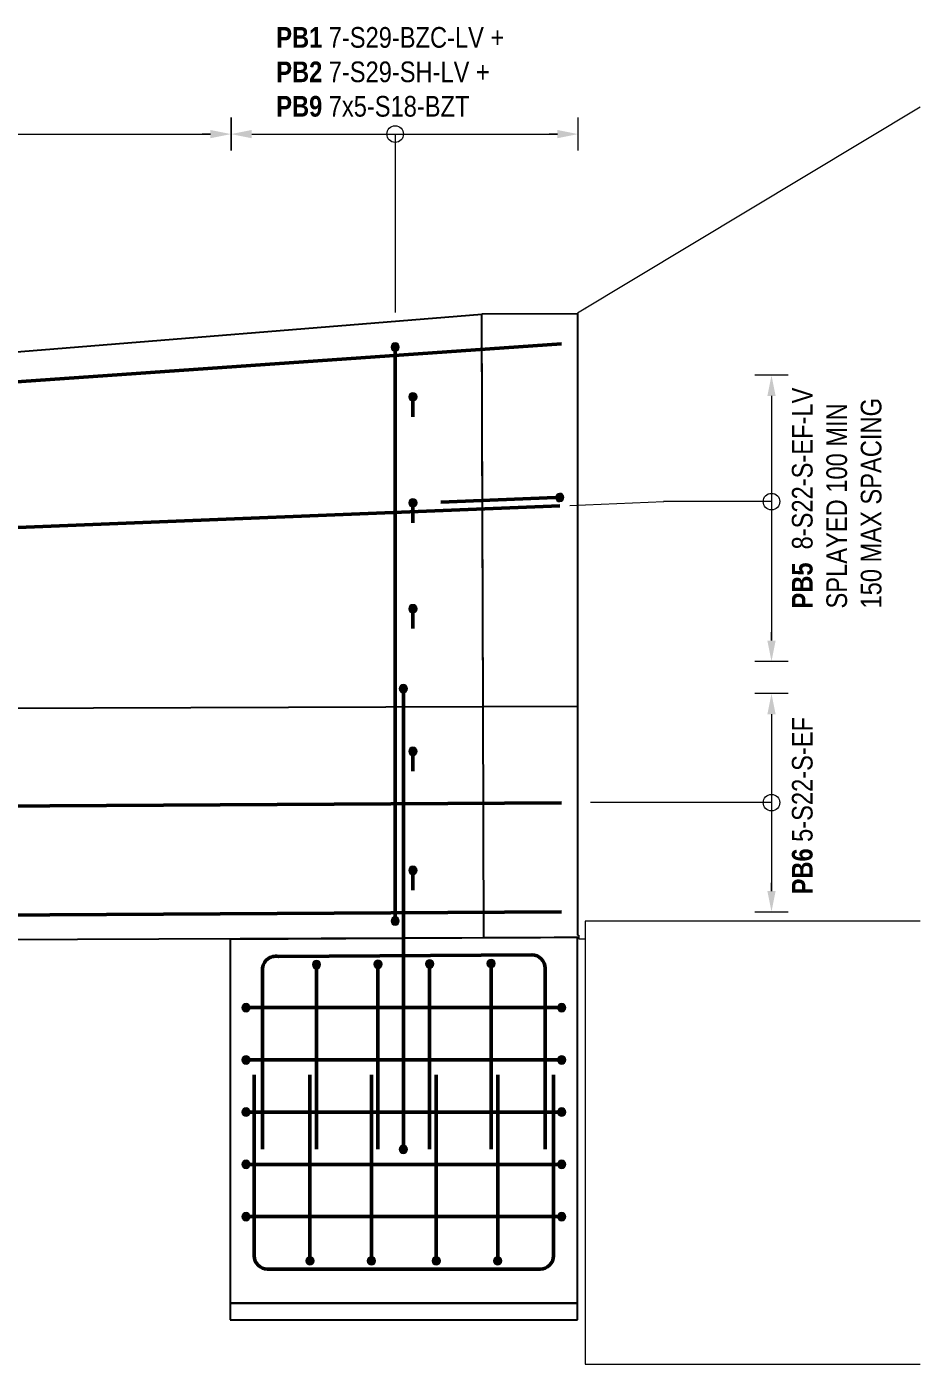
# Model space of a CAD drawing. Header units: metres. Extents: x 0.2 to 13.9, y 2.7 to 21.6.
# Drawn here: x 5.492 to 8.196, y 17.542 to 21.587 of the extents above; entities that cross this region are included whole.
import ezdxf

# ---------------------------------------------------------------- set-up
doc = ezdxf.new("R2010")
doc.units = ezdxf.units.M
for name, color, linetype, lineweight in [('D-BDGE', 7, 'Continuous', 13), ('D-BDGE-FNDN-PILE-CAP', 7, 'Continuous', 50), ('D-BDGE-GEN-MOD', 7, 'Continuous', 35), ('D-BDGE-LINE', 7, 'Continuous', 9), ('D-ENHA-GEN-LINE', 7, 'Continuous', 9), ('D-ENHA-TEXT', 7, 'Continuous', 9)]:
    doc.layers.add(name, color=color, linetype=linetype, lineweight=lineweight)
doc.styles.add('Arial Narrow_2', font='ARIALN.TTF', dxfattribs={"height": 0.0625})
doc.styles.add('Arial Narrow_B', font='ARIALNB.TTF', dxfattribs={"height": 0.0625})

# ---------------------------------------------------------------- blocks, each defined once
blk = doc.blocks.new('CS_DET_Rebar Combined - Multiple Bar-6287424-DRG-2871123 - ELEVATION - TYPICAL OFF-STRUCTURE BARRIER REINFORCEMENT DETAILS')
at = {"layer": 'D-BDGE-LINE', "true_color": 0xc7c7c7}
blk.add_hatch(color=9, dxfattribs=at).paths.add_polyline_path([(413.2784, 17.8165), (413.2816, 17.8169), (413.2846, 17.8182), (413.2872, 17.8202), (413.2892, 17.8228), (413.2905, 17.8258), (413.2909, 17.829), (413.2905, 17.8322), (413.2892, 17.8353), (413.2872, 17.8378), (413.2846, 17.8398), (413.2816, 17.8411), (413.2784, 17.8415), (413.2751, 17.8411), (413.2721, 17.8398), (413.2695, 17.8378), (413.2676, 17.8353), (413.2663, 17.8322), (413.2659, 17.829), (413.2663, 17.8258), (413.2676, 17.8228), (413.2695, 17.8202), (413.2721, 17.8182), (413.2751, 17.8169)])
at = {"layer": 'D-BDGE-LINE', "color": 252, "lineweight": 50, "true_color": 0x888888}
blk.add_line((413.2784, 17.8415), (413.2784, 18.3913), dxfattribs=at)
at = {"layer": 'D-BDGE-LINE', "color": 252, "true_color": 0x888888}
for start, end in [(90, 270), (270, 90)]:
    blk.add_arc((413.2784, 17.829), 0.0125, start, end, dxfattribs=at)
blk = doc.blocks.new('CS_DET_Rebar Combined - Multiple Bar-6287682-DRG-2871123 - ELEVATION - TYPICAL OFF-STRUCTURE BARRIER REINFORCEMENT DETAILS')
at = {"layer": 'D-BDGE-LINE', "true_color": 0xc7c7c7}
blk.add_hatch(color=9, dxfattribs=at).paths.add_polyline_path([(413.8464, 17.8165), (413.8496, 17.8169), (413.8526, 17.8182), (413.8552, 17.8202), (413.8572, 17.8228), (413.8584, 17.8258), (413.8589, 17.829), (413.8584, 17.8322), (413.8572, 17.8353), (413.8552, 17.8378), (413.8526, 17.8398), (413.8496, 17.8411), (413.8464, 17.8415), (413.8431, 17.8411), (413.8401, 17.8398), (413.8375, 17.8378), (413.8355, 17.8353), (413.8343, 17.8322), (413.8339, 17.829), (413.8343, 17.8258), (413.8355, 17.8228), (413.8375, 17.8202), (413.8401, 17.8182), (413.8431, 17.8169)])
at = {"layer": 'D-BDGE-LINE', "color": 252, "lineweight": 50, "true_color": 0x888888}
blk.add_line((413.8464, 17.8415), (413.8464, 18.3913), dxfattribs=at)
at = {"layer": 'D-BDGE-LINE', "color": 252, "true_color": 0x888888}
for start, end in [(90, 270), (270, 90)]:
    blk.add_arc((413.8464, 17.829), 0.0125, start, end, dxfattribs=at)
blk = doc.blocks.new('CS_DET_Rebar Combined - Multiple Bar-6289675-DRG-2871123 - ELEVATION - TYPICAL OFF-STRUCTURE BARRIER REINFORCEMENT DETAILS')
at = {"layer": 'D-BDGE-LINE', "true_color": 0xc7c7c7}
for points in [[(413.0849, 18.2663), (413.0881, 18.2667), (413.0911, 18.268), (413.0937, 18.27), (413.0957, 18.2726), (413.097, 18.2756), (413.0974, 18.2788), (413.097, 18.282), (413.0957, 18.2851), (413.0937, 18.2876), (413.0911, 18.2896), (413.0881, 18.2909), (413.0849, 18.2913), (413.0816, 18.2909), (413.0786, 18.2896), (413.076, 18.2876), (413.0741, 18.2851), (413.0728, 18.282), (413.0724, 18.2788), (413.0728, 18.2756), (413.0741, 18.2726), (413.076, 18.27), (413.0786, 18.268), (413.0816, 18.2667)], [(414.0399, 18.2663), (414.0431, 18.2667), (414.0461, 18.268), (414.0487, 18.27), (414.0507, 18.2726), (414.0519, 18.2756), (414.0524, 18.2788), (414.0519, 18.282), (414.0507, 18.2851), (414.0487, 18.2876), (414.0461, 18.2896), (414.0431, 18.2909), (414.0399, 18.2913), (414.0366, 18.2909), (414.0336, 18.2896), (414.031, 18.2876), (414.029, 18.2851), (414.0278, 18.282), (414.0274, 18.2788), (414.0278, 18.2756), (414.029, 18.2726), (414.031, 18.27), (414.0336, 18.268), (414.0366, 18.2667)]]:
    blk.add_hatch(color=9, dxfattribs=at).paths.add_polyline_path(points)
at = {"layer": 'D-BDGE-LINE', "color": 252, "lineweight": 50, "true_color": 0x888888}
blk.add_line((413.0974, 18.2788), (414.0274, 18.2788), dxfattribs=at)
at = {"layer": 'D-BDGE-LINE', "color": 252, "true_color": 0x888888}
for centre, start, end in [((413.0849, 18.2788), 360, 180), ((414.0399, 18.2788), 360, 180), ((413.0849, 18.2788), 180, 360), ((414.0399, 18.2788), 180, 360)]:
    blk.add_arc(centre, 0.0125, start, end, dxfattribs=at)
blk = doc.blocks.new('CS_DET_Rebar Combined - Multiple Bar-6289624-DRG-2871123 - ELEVATION - TYPICAL OFF-STRUCTURE BARRIER REINFORCEMENT DETAILS')
at = {"layer": 'D-BDGE-LINE', "true_color": 0xc7c7c7}
for points in [[(413.0849, 18.1083), (413.0881, 18.1087), (413.0911, 18.11), (413.0937, 18.112), (413.0957, 18.1146), (413.097, 18.1176), (413.0974, 18.1208), (413.097, 18.124), (413.0957, 18.1271), (413.0937, 18.1296), (413.0911, 18.1316), (413.0881, 18.1329), (413.0849, 18.1333), (413.0816, 18.1329), (413.0786, 18.1316), (413.076, 18.1296), (413.0741, 18.1271), (413.0728, 18.124), (413.0724, 18.1208), (413.0728, 18.1176), (413.0741, 18.1146), (413.076, 18.112), (413.0786, 18.11), (413.0816, 18.1087)], [(414.0399, 18.1083), (414.0431, 18.1087), (414.0461, 18.11), (414.0487, 18.112), (414.0507, 18.1146), (414.0519, 18.1176), (414.0524, 18.1208), (414.0519, 18.124), (414.0507, 18.1271), (414.0487, 18.1296), (414.0461, 18.1316), (414.0431, 18.1329), (414.0399, 18.1333), (414.0366, 18.1329), (414.0336, 18.1316), (414.031, 18.1296), (414.029, 18.1271), (414.0278, 18.124), (414.0274, 18.1208), (414.0278, 18.1176), (414.029, 18.1146), (414.031, 18.112), (414.0336, 18.11), (414.0366, 18.1087)]]:
    blk.add_hatch(color=9, dxfattribs=at).paths.add_polyline_path(points)
at = {"layer": 'D-BDGE-LINE', "color": 252, "lineweight": 50, "true_color": 0x888888}
blk.add_line((413.0974, 18.1208), (414.0274, 18.1208), dxfattribs=at)
at = {"layer": 'D-BDGE-LINE', "color": 252, "true_color": 0x888888}
for centre, start, end in [((413.0849, 18.1208), 360, 180), ((414.0399, 18.1208), 360, 180), ((413.0849, 18.1208), 180, 360), ((414.0399, 18.1208), 180, 360)]:
    blk.add_arc(centre, 0.0125, start, end, dxfattribs=at)
blk = doc.blocks.new('CS_DET_Rebar Combined - Multiple Bar-6288037-DRG-2871123 - ELEVATION - TYPICAL OFF-STRUCTURE BARRIER REINFORCEMENT DETAILS')
at = {"layer": 'D-BDGE-LINE', "true_color": 0xc7c7c7}
blk.add_hatch(color=9, dxfattribs=at).paths.add_polyline_path([(413.2982, 18.7126), (413.3014, 18.713), (413.3045, 18.7143), (413.3071, 18.7162), (413.309, 18.7188), (413.3103, 18.7218), (413.3107, 18.7251), (413.3103, 18.7283), (413.309, 18.7313), (413.3071, 18.7339), (413.3045, 18.7359), (413.3014, 18.7372), (413.2982, 18.7376), (413.295, 18.7372), (413.292, 18.7359), (413.2894, 18.7339), (413.2874, 18.7313), (413.2861, 18.7283), (413.2857, 18.7251), (413.2861, 18.7218), (413.2874, 18.7188), (413.2894, 18.7162), (413.292, 18.7143), (413.295, 18.713)])
at = {"layer": 'D-BDGE-LINE', "color": 252, "lineweight": 50, "true_color": 0x888888}
blk.add_line((413.2982, 18.7126), (413.2982, 18.1663), dxfattribs=at)
at = {"layer": 'D-BDGE-LINE', "color": 252, "true_color": 0x888888}
for start, end in [(90, 270), (270, 90)]:
    blk.add_arc((413.2982, 18.7251), 0.0125, start, end, dxfattribs=at)
blk = doc.blocks.new('CS_DET_Rebar Combined - Multiple Bar-6288070-DRG-2871123 - ELEVATION - TYPICAL OFF-STRUCTURE BARRIER REINFORCEMENT DETAILS')
at = {"layer": 'D-BDGE-LINE', "true_color": 0xc7c7c7}
blk.add_hatch(color=9, dxfattribs=at).paths.add_polyline_path([(413.4842, 18.7137), (413.4874, 18.7141), (413.4905, 18.7154), (413.4931, 18.7174), (413.495, 18.72), (413.4963, 18.723), (413.4967, 18.7262), (413.4963, 18.7294), (413.495, 18.7325), (413.4931, 18.735), (413.4905, 18.737), (413.4874, 18.7383), (413.4842, 18.7387), (413.481, 18.7383), (413.478, 18.737), (413.4754, 18.735), (413.4734, 18.7325), (413.4721, 18.7294), (413.4717, 18.7262), (413.4721, 18.723), (413.4734, 18.72), (413.4754, 18.7174), (413.478, 18.7154), (413.481, 18.7141)])
at = {"layer": 'D-BDGE-LINE', "color": 252, "lineweight": 50, "true_color": 0x888888}
blk.add_line((413.4842, 18.7137), (413.4842, 18.1663), dxfattribs=at)
at = {"layer": 'D-BDGE-LINE', "color": 252, "true_color": 0x888888}
for start, end in [(90, 270), (270, 90)]:
    blk.add_arc((413.4842, 18.7262), 0.0125, start, end, dxfattribs=at)
blk = doc.blocks.new('CS_DET_Rebar Combined - Multiple Bar-6288132-DRG-2871123 - ELEVATION - TYPICAL OFF-STRUCTURE BARRIER REINFORCEMENT DETAILS')
at = {"layer": 'D-BDGE-LINE', "true_color": 0xc7c7c7}
blk.add_hatch(color=9, dxfattribs=at).paths.add_polyline_path([(413.8265, 18.7158), (413.8298, 18.7162), (413.8328, 18.7175), (413.8354, 18.7195), (413.8374, 18.722), (413.8386, 18.7251), (413.839, 18.7283), (413.8386, 18.7315), (413.8374, 18.7345), (413.8354, 18.7371), (413.8328, 18.7391), (413.8298, 18.7404), (413.8265, 18.7408), (413.8233, 18.7404), (413.8203, 18.7391), (413.8177, 18.7371), (413.8157, 18.7345), (413.8145, 18.7315), (413.814, 18.7283), (413.8145, 18.7251), (413.8157, 18.722), (413.8177, 18.7195), (413.8203, 18.7175), (413.8233, 18.7162)])
at = {"layer": 'D-BDGE-LINE', "color": 252, "lineweight": 50, "true_color": 0x888888}
blk.add_line((413.8265, 18.7158), (413.8265, 18.1663), dxfattribs=at)
at = {"layer": 'D-BDGE-LINE', "color": 252, "true_color": 0x888888}
for start, end in [(90, 270), (270, 90)]:
    blk.add_arc((413.8265, 18.7283), 0.0125, start, end, dxfattribs=at)
blk = doc.blocks.new('CS_DET_Rebar Combined - Multiple Bar-6288100-DRG-2871123 - ELEVATION - TYPICAL OFF-STRUCTURE BARRIER REINFORCEMENT DETAILS')
at = {"layer": 'D-BDGE-LINE', "true_color": 0xc7c7c7}
blk.add_hatch(color=9, dxfattribs=at).paths.add_polyline_path([(413.6405, 18.7147), (413.6438, 18.7151), (413.6468, 18.7163), (413.6494, 18.7183), (413.6514, 18.7209), (413.6526, 18.7239), (413.653, 18.7272), (413.6526, 18.7304), (413.6514, 18.7334), (413.6494, 18.736), (413.6468, 18.738), (413.6438, 18.7392), (413.6405, 18.7397), (413.6373, 18.7392), (413.6343, 18.738), (413.6317, 18.736), (413.6297, 18.7334), (413.6285, 18.7304), (413.628, 18.7272), (413.6285, 18.7239), (413.6297, 18.7209), (413.6317, 18.7183), (413.6343, 18.7163), (413.6373, 18.7151)])
at = {"layer": 'D-BDGE-LINE', "color": 252, "lineweight": 50, "true_color": 0x888888}
blk.add_line((413.6405, 18.7147), (413.6405, 18.1663), dxfattribs=at)
at = {"layer": 'D-BDGE-LINE', "color": 252, "true_color": 0x888888}
for start, end in [(90, 270), (270, 90)]:
    blk.add_arc((413.6405, 18.7272), 0.0125, start, end, dxfattribs=at)
blk = doc.blocks.new('CS_DET_Rebar Combined - Multiple Bar-6339301-DRG-2871123 - ELEVATION - TYPICAL OFF-STRUCTURE BARRIER REINFORCEMENT DETAILS')
at = {"layer": 'D-BDGE-LINE'}
for points in [[(417.3256, 19.573), (417.3288, 19.5734), (417.3318, 19.5747), (417.3344, 19.5767), (417.3364, 19.5793), (417.3376, 19.5823), (417.3381, 19.5855), (417.3376, 19.5888), (417.3364, 19.5918), (417.3344, 19.5944), (417.3318, 19.5963), (417.3288, 19.5976), (417.3256, 19.598), (417.3223, 19.5976), (417.3193, 19.5963), (417.3167, 19.5944), (417.3147, 19.5918), (417.3135, 19.5888), (417.3131, 19.5855), (417.3135, 19.5823), (417.3147, 19.5793), (417.3167, 19.5767), (417.3193, 19.5747), (417.3223, 19.5734)], [(417.3256, 18.1798), (417.3288, 18.1803), (417.3318, 18.1815), (417.3344, 18.1835), (417.3364, 18.1861), (417.3376, 18.1891), (417.3381, 18.1923), (417.3376, 18.1956), (417.3364, 18.1986), (417.3344, 18.2012), (417.3318, 18.2032), (417.3288, 18.2044), (417.3256, 18.2048), (417.3223, 18.2044), (417.3193, 18.2032), (417.3167, 18.2012), (417.3147, 18.1986), (417.3135, 18.1956), (417.3131, 18.1923), (417.3135, 18.1891), (417.3147, 18.1861), (417.3167, 18.1835), (417.3193, 18.1815), (417.3223, 18.1803)]]:
    blk.add_hatch(color=256, dxfattribs=at).paths.add_polyline_path(points)
at = {"layer": 'D-BDGE-LINE', "lineweight": 50}
blk.add_line((417.3256, 19.573), (417.3256, 18.2048), dxfattribs=at)
at = {"layer": 'D-BDGE-LINE'}
for centre, start, end in [((417.3256, 19.5855), 90, 270), ((417.3256, 19.5855), 270, 90), ((417.3256, 18.1923), 90, 270), ((417.3256, 18.1923), 270, 90)]:
    blk.add_arc(centre, 0.0125, start, end, dxfattribs=at)
blk = doc.blocks.new('T2DExtentArrowReinf_v1 - Extent-6784739-DRG-2871123 - ELEVATION - TYPICAL OFF-STRUCTURE BARRIER REINFORCEMENT DETAILS')
at = {"layer": 'D-BDGE-LINE'}
for p, q in [((418.4494, 20.5335), (418.4132, 20.5335)), ((418.4394, 20.471), (418.4394, 19.731)), ((418.4394, 20.1512), (418.113, 20.1512)), ((418.4058, 19.6685), (418.4394, 19.6685))]:
    blk.add_line(p, q, dxfattribs=at)
blk = doc.blocks.new('T2DExtentArrowReinf_v1 - Extent-6339067-DRG-2871123 - ELEVATION - TYPICAL OFF-STRUCTURE BARRIER REINFORCEMENT DETAILS')
at = {"layer": 'D-BDGE-LINE'}
for p, q in [((418.4494, 19.5707), (418.4132, 19.5707)), ((418.4394, 19.5082), (418.4394, 18.9732)), ((418.4394, 19.2408), (417.8923, 19.2408)), ((418.4058, 18.9107), (418.4394, 18.9107))]:
    blk.add_line(p, q, dxfattribs=at)
blk = doc.blocks.new('T2DExtentArrowReinf_v1 - Extent-7368511-DRG-2871123 - ELEVATION - TYPICAL OFF-STRUCTURE BARRIER REINFORCEMENT DETAILS')
at = {"layer": 'D-BDGE-LINE'}
for p, q in [((414.0891, 21.2727), (414.0891, 21.2365)), ((414.1516, 21.2627), (416.7418, 21.2627)), ((415.3159, 21.2627), (415.3159, 20.592)), ((416.8043, 21.2291), (416.8043, 21.2627))]:
    blk.add_line(p, q, dxfattribs=at)
blk = doc.blocks.new('T2DExtentArrowReinf_v1 - Extent-6336665-DRG-2871123 - ELEVATION - TYPICAL OFF-STRUCTURE BARRIER REINFORCEMENT DETAILS')
at = {"layer": 'D-BDGE-LINE'}
for p, q in [((416.8043, 21.2727), (416.8043, 21.2365)), ((416.8668, 21.2627), (417.7918, 21.2627)), ((417.3008, 21.2627), (417.3008, 20.7227)), ((417.8543, 21.2291), (417.8543, 21.2627))]:
    blk.add_line(p, q, dxfattribs=at)
blk = doc.blocks.new('CS_DET_Rebar Combined - Multiple Bar-6336566-DRG-2871123 - ELEVATION - TYPICAL OFF-STRUCTURE BARRIER REINFORCEMENT DETAILS')
at = {"layer": 'D-BDGE-LINE'}
for points in [[(417.3008, 20.606), (417.3041, 20.6065), (417.3071, 20.6077), (417.3097, 20.6097), (417.3117, 20.6123), (417.3129, 20.6153), (417.3133, 20.6185), (417.3129, 20.6218), (417.3117, 20.6248), (417.3097, 20.6274), (417.3071, 20.6294), (417.3041, 20.6306), (417.3008, 20.631), (417.2976, 20.6306), (417.2946, 20.6294), (417.292, 20.6274), (417.29, 20.6248), (417.2888, 20.6218), (417.2883, 20.6185), (417.2888, 20.6153), (417.29, 20.6123), (417.292, 20.6097), (417.2946, 20.6077), (417.2976, 20.6065)], [(417.3008, 18.8705), (417.3041, 18.8709), (417.3071, 18.8722), (417.3097, 18.8742), (417.3117, 18.8768), (417.3129, 18.8798), (417.3133, 18.883), (417.3129, 18.8862), (417.3117, 18.8893), (417.3097, 18.8918), (417.3071, 18.8938), (417.3041, 18.8951), (417.3008, 18.8955), (417.2976, 18.8951), (417.2946, 18.8938), (417.292, 18.8918), (417.29, 18.8893), (417.2888, 18.8862), (417.2883, 18.883), (417.2888, 18.8798), (417.29, 18.8768), (417.292, 18.8742), (417.2946, 18.8722), (417.2976, 18.8709)]]:
    blk.add_hatch(color=256, dxfattribs=at).paths.add_polyline_path(points)
at = {"layer": 'D-BDGE-LINE', "lineweight": 50}
blk.add_line((417.3008, 20.606), (417.3008, 18.8955), dxfattribs=at)
at = {"layer": 'D-BDGE-LINE'}
for centre, start, end in [((417.3008, 20.6185), 90, 270), ((417.3008, 20.6185), 270, 90), ((417.3008, 18.883), 90, 270), ((417.3008, 18.883), 270, 90)]:
    blk.add_arc(centre, 0.0125, start, end, dxfattribs=at)
blk = doc.blocks.new('CS_DET_Rebar Combined - Multiple Bar-6774181-DRG-2871123 - ELEVATION - TYPICAL OFF-STRUCTURE BARRIER REINFORCEMENT DETAILS')
at = {"layer": 'D-BDGE-LINE'}
blk.add_hatch(color=256, dxfattribs=at).paths.add_polyline_path([(413.5902, 20.1555), (413.5934, 20.1559), (413.5964, 20.1572), (413.599, 20.1592), (413.601, 20.1618), (413.6023, 20.1648), (413.6027, 20.168), (413.6023, 20.1713), (413.601, 20.1743), (413.599, 20.1769), (413.5964, 20.1788), (413.5934, 20.1801), (413.5902, 20.1805), (413.587, 20.1801), (413.5839, 20.1788), (413.5814, 20.1769), (413.5794, 20.1743), (413.5781, 20.1713), (413.5777, 20.168), (413.5781, 20.1648), (413.5794, 20.1618), (413.5814, 20.1592), (413.5839, 20.1572), (413.587, 20.1559)])
at = {"layer": 'D-BDGE-LINE', "lineweight": 50}
blk.add_line((413.5902, 20.1555), (413.5902, 20.108), dxfattribs=at)
at = {"layer": 'D-BDGE-LINE'}
for start, end in [(90, 270), (270, 90)]:
    blk.add_arc((413.5902, 20.168), 0.0125, start, end, dxfattribs=at)
blk = doc.blocks.new('CS_DET_Rebar Combined - Multiple Bar-6479646-DRG-2871123 - ELEVATION - TYPICAL OFF-STRUCTURE BARRIER REINFORCEMENT DETAILS')
at = {"layer": 'D-BDGE-LINE'}
blk.add_hatch(color=256, dxfattribs=at).paths.add_polyline_path([(417.7994, 20.1512), (417.8026, 20.1518), (417.8056, 20.1531), (417.8081, 20.1552), (417.81, 20.1579), (417.8111, 20.1609), (417.8114, 20.1642), (417.8108, 20.1674), (417.8095, 20.1704), (417.8074, 20.1729), (417.8047, 20.1748), (417.8016, 20.1759), (417.7984, 20.1762), (417.7952, 20.1756), (417.7922, 20.1743), (417.7897, 20.1722), (417.7878, 20.1695), (417.7867, 20.1664), (417.7864, 20.1632), (417.787, 20.16), (417.7883, 20.157), (417.7904, 20.1545), (417.7931, 20.1526), (417.7961, 20.1515)])
at = {"layer": 'D-BDGE-LINE', "lineweight": 50}
blk.add_line((417.7864, 20.1632), (417.4392, 20.1493), dxfattribs=at)
at = {"layer": 'D-BDGE-LINE'}
for start, end in [(2.2872, 182.2872), (182.2872, 2.2872)]:
    blk.add_arc((417.7989, 20.1637), 0.0125, start, end, dxfattribs=at)

msp = doc.modelspace()

# ---------------------------------------------------------------- hatches: boundary and pattern name
at = {"layer": 'D-ENHA-GEN-LINE', "lineweight": 5}
for points in [[(6.0482, 21.2502), (6.1107, 21.2627), (6.0482, 21.2752)], [(6.1732, 21.2502), (6.1732, 21.2752), (6.1107, 21.2627)], [(7.0981, 21.2502), (7.1606, 21.2627), (7.0981, 21.2752)], [(7.7583, 20.471), (7.7458, 20.5335), (7.7333, 20.471)], [(7.7458, 19.6685), (7.7583, 19.731), (7.7333, 19.731)], [(7.7583, 19.5082), (7.7458, 19.5707), (7.7333, 19.5082)], [(7.7458, 18.9107), (7.7583, 18.9732), (7.7333, 18.9732)]]:
    msp.add_hatch(color=256, dxfattribs=at).paths.add_polyline_path(points)

# ---------------------------------------------------------------- linework, layer by layer
at = {"layer": 'D-BDGE', "color": 7, "lineweight": 9, "true_color": 0xffffff}
for p, q in [((8.1959, 21.3441), (7.1584, 20.7207)), ((8.1959, 18.8823), (7.1822, 18.8823)), ((7.1822, 18.8823), (7.1822, 17.5423)), ((7.1584, 18.8399), (7.1629, 18.8399)), ((7.1629, 18.8399), (7.1629, 18.8285)), ((7.1629, 18.8285), (7.1822, 18.8285)), ((7.1822, 17.5423), (8.1959, 17.5423))]:
    msp.add_line(p, q, dxfattribs=at)
at = {"layer": 'D-BDGE', "lineweight": 25}
msp.add_line((7.1584, 20.7207), (7.1584, 18.8399), dxfattribs=at)
at = {"layer": 'D-BDGE', "lineweight": 50}
for p, q in [((2.3843, 20.2995), (7.1106, 20.6285)), ((7.1052, 20.1387), (2.3856, 19.9502)), ((2.3883, 19.2126), (7.1106, 19.2407)), ((2.3896, 18.8826), (7.1106, 18.9107))]:
    msp.add_line(p, q, dxfattribs=at)
at = {"layer": 'D-BDGE', "lineweight": 9}
msp.add_line((7.1352, 20.1399), (7.42, 20.1513), dxfattribs=at)
at = {"layer": 'D-BDGE', "color": 252, "lineweight": 50, "true_color": 0x888888}
for p, q in [((6.2538, 18.7754), (7.0209, 18.7802)), ((6.2059, 18.1923), (6.2059, 18.7362)), ((7.0609, 18.7402), (7.0609, 18.1923)), ((6.1809, 17.87), (6.1809, 18.4173)), ((7.0859, 17.87), (7.0859, 18.4173)), ((7.0459, 17.83), (6.2209, 17.83))]:
    msp.add_line(p, q, dxfattribs=at)
for centre, start, end in [((6.2459, 18.7362), 78.6078, 180), ((7.0209, 18.7402), 0, 90), ((6.2209, 17.87), 180, 270), ((7.0459, 17.87), 270, 0)]:
    msp.add_arc(centre, 0.04, start, end, dxfattribs=at)
at = {"layer": 'D-BDGE-FNDN-PILE-CAP', "color": 252, "lineweight": 25, "true_color": 0x888888}
for p, q in [((7.1584, 18.833), (6.1084, 18.8266)), ((6.1084, 18.8266), (6.1084, 17.727)), ((7.1584, 17.727), (7.1584, 18.833)), ((7.1584, 17.727), (6.1084, 17.727)), ((6.1084, 17.727), (6.1084, 17.677)), ((6.1084, 17.727), (7.1584, 17.727)), ((7.1584, 17.677), (7.1584, 17.727)), ((6.1084, 17.677), (7.1584, 17.677))]:
    msp.add_line(p, q, dxfattribs=at)
at = {"layer": 'D-BDGE-GEN-MOD', "lineweight": 25}
for p, q in [((2.3441, 20.3509), (6.8689, 20.7184)), ((6.8679, 20.7183), (6.8692, 20.3682)), ((6.8688, 20.7183), (6.8685, 20.7183)), ((7.1584, 20.7194), (6.8689, 20.7183)), ((6.8733, 19.5318), (6.8689, 20.7183)), ((7.1807, 20.736), (7.1827, 20.7354)), ((6.8692, 20.3681), (6.8723, 19.5319)), ((2.8732, 19.5169), (6.8733, 19.5318)), ((6.8723, 19.5318), (7.1584, 19.5328)), ((6.8723, 19.5318), (6.8749, 18.8318)), ((6.8759, 18.8318), (6.8733, 19.5318)), ((6.8759, 18.8318), (2.3498, 18.815)), ((7.0468, 18.8324), (6.8749, 18.8318)), ((7.1584, 18.8328), (7.0883, 18.8326)), ((7.1629, 18.8328), (7.1585, 18.8328))]:
    msp.add_line(p, q, dxfattribs=at)
at = {"layer": 'D-ENHA-GEN-LINE'}
for p, q in [((6.1107, 21.2127), (6.1107, 21.3127)), ((6.1107, 21.3127), (6.1107, 21.2127)), ((7.1606, 21.2127), (7.1606, 21.3127)), ((6.0482, 21.2627), (6.0232, 21.2627)), ((6.1732, 21.2627), (6.1982, 21.2627)), ((7.0981, 21.2627), (7.0731, 21.2627)), ((7.7958, 20.5335), (7.6958, 20.5335)), ((7.7458, 20.471), (7.7458, 20.446)), ((7.7458, 19.731), (7.7458, 19.756)), ((7.6958, 19.6685), (7.7958, 19.6685)), ((7.7958, 19.5707), (7.6958, 19.5707)), ((7.7458, 19.5082), (7.7458, 19.4832)), ((7.7458, 18.9732), (7.7458, 18.9982)), ((7.6958, 18.9107), (7.7958, 18.9107))]:
    msp.add_line(p, q, dxfattribs=at)
for centre in [(6.6072, 21.2627), (7.7458, 20.1512), (7.7458, 19.2408)]:
    msp.add_circle(centre, 0.025, dxfattribs=at)

# ---------------------------------------------------------------- block references
at = {"layer": 'D-BDGE-LINE'}
for name, p in [('T2DExtentArrowReinf_v1 - Extent-7368511-DRG-2871123 - ELEVATION - TYPICAL OFF-STRUCTURE BARRIER REINFORCEMENT DETAILS', (-410.6937, 0)), ('T2DExtentArrowReinf_v1 - Extent-6336665-DRG-2871123 - ELEVATION - TYPICAL OFF-STRUCTURE BARRIER REINFORCEMENT DETAILS', (-410.6937, 0)), ('CS_DET_Rebar Combined - Multiple Bar-6336566-DRG-2871123 - ELEVATION - TYPICAL OFF-STRUCTURE BARRIER REINFORCEMENT DETAILS', (-410.6937, 0)), ('T2DExtentArrowReinf_v1 - Extent-6784739-DRG-2871123 - ELEVATION - TYPICAL OFF-STRUCTURE BARRIER REINFORCEMENT DETAILS', (-410.6937, 0)), ('CS_DET_Rebar Combined - Multiple Bar-6774181-DRG-2871123 - ELEVATION - TYPICAL OFF-STRUCTURE BARRIER REINFORCEMENT DETAILS', (-406.9294, 0.3)), ('CS_DET_Rebar Combined - Multiple Bar-6774181-DRG-2871123 - ELEVATION - TYPICAL OFF-STRUCTURE BARRIER REINFORCEMENT DETAILS', (-406.9294, -0.0205)), ('CS_DET_Rebar Combined - Multiple Bar-6479646-DRG-2871123 - ELEVATION - TYPICAL OFF-STRUCTURE BARRIER REINFORCEMENT DETAILS', (-410.6937, 0)), ('CS_DET_Rebar Combined - Multiple Bar-6774181-DRG-2871123 - ELEVATION - TYPICAL OFF-STRUCTURE BARRIER REINFORCEMENT DETAILS', (-406.9294, -0.341)), ('CS_DET_Rebar Combined - Multiple Bar-6339301-DRG-2871123 - ELEVATION - TYPICAL OFF-STRUCTURE BARRIER REINFORCEMENT DETAILS', (-410.6937, 0)), ('T2DExtentArrowReinf_v1 - Extent-6339067-DRG-2871123 - ELEVATION - TYPICAL OFF-STRUCTURE BARRIER REINFORCEMENT DETAILS', (-410.6937, 0)), ('CS_DET_Rebar Combined - Multiple Bar-6774181-DRG-2871123 - ELEVATION - TYPICAL OFF-STRUCTURE BARRIER REINFORCEMENT DETAILS', (-406.9294, -0.772)), ('CS_DET_Rebar Combined - Multiple Bar-6774181-DRG-2871123 - ELEVATION - TYPICAL OFF-STRUCTURE BARRIER REINFORCEMENT DETAILS', (-406.9294, -1.132))]:
    msp.add_blockref(name, p, dxfattribs=at)
at = {"layer": 'D-BDGE-LINE', "color": 252, "true_color": 0x888888}
for name, p in [('CS_DET_Rebar Combined - Multiple Bar-6288037-DRG-2871123 - ELEVATION - TYPICAL OFF-STRUCTURE BARRIER REINFORCEMENT DETAILS', (-406.929, 0.026)), ('CS_DET_Rebar Combined - Multiple Bar-6288070-DRG-2871123 - ELEVATION - TYPICAL OFF-STRUCTURE BARRIER REINFORCEMENT DETAILS', (-406.929, 0.026)), ('CS_DET_Rebar Combined - Multiple Bar-6288100-DRG-2871123 - ELEVATION - TYPICAL OFF-STRUCTURE BARRIER REINFORCEMENT DETAILS', (-406.929, 0.026)), ('CS_DET_Rebar Combined - Multiple Bar-6288132-DRG-2871123 - ELEVATION - TYPICAL OFF-STRUCTURE BARRIER REINFORCEMENT DETAILS', (-406.929, 0.026)), ('CS_DET_Rebar Combined - Multiple Bar-6289675-DRG-2871123 - ELEVATION - TYPICAL OFF-STRUCTURE BARRIER REINFORCEMENT DETAILS', (-406.929, 0.342)), ('CS_DET_Rebar Combined - Multiple Bar-6289675-DRG-2871123 - ELEVATION - TYPICAL OFF-STRUCTURE BARRIER REINFORCEMENT DETAILS', (-406.929, 0.184)), ('CS_DET_Rebar Combined - Multiple Bar-6287424-DRG-2871123 - ELEVATION - TYPICAL OFF-STRUCTURE BARRIER REINFORCEMENT DETAILS', (-406.929, 0.026)), ('CS_DET_Rebar Combined - Multiple Bar-6287424-DRG-2871123 - ELEVATION - TYPICAL OFF-STRUCTURE BARRIER REINFORCEMENT DETAILS', (-406.743, 0.026)), ('CS_DET_Rebar Combined - Multiple Bar-6287682-DRG-2871123 - ELEVATION - TYPICAL OFF-STRUCTURE BARRIER REINFORCEMENT DETAILS', (-407.115, 0.026)), ('CS_DET_Rebar Combined - Multiple Bar-6287682-DRG-2871123 - ELEVATION - TYPICAL OFF-STRUCTURE BARRIER REINFORCEMENT DETAILS', (-406.929, 0.026)), ('CS_DET_Rebar Combined - Multiple Bar-6289675-DRG-2871123 - ELEVATION - TYPICAL OFF-STRUCTURE BARRIER REINFORCEMENT DETAILS', (-406.929, 0.026)), ('CS_DET_Rebar Combined - Multiple Bar-6289624-DRG-2871123 - ELEVATION - TYPICAL OFF-STRUCTURE BARRIER REINFORCEMENT DETAILS', (-406.929, 0.026)), ('CS_DET_Rebar Combined - Multiple Bar-6289624-DRG-2871123 - ELEVATION - TYPICAL OFF-STRUCTURE BARRIER REINFORCEMENT DETAILS', (-406.929, -0.132))]:
    msp.add_blockref(name, p, dxfattribs=at)

# ---------------------------------------------------------------- texts
at = {"layer": 'D-ENHA-TEXT', "char_height": 0.0625, "attachment_point": 1, "style": 'Arial Narrow_B', "bg_fill": 3, "box_fill_scale": 1, "bg_fill_color": 256, "bg_fill_transparency": 0}
for s, insert in [('PB1', (6.2474, 21.5864)), ('PB2', (6.2474, 21.4822)), ('PB9', (6.2474, 21.378))]:
    msp.add_mtext(s, dxfattribs=dict(at, insert=insert))
at = {"layer": 'D-ENHA-TEXT', "char_height": 0.0625, "attachment_point": 1, "rotation": 90, "bg_fill": 3, "box_fill_scale": 1, "bg_fill_color": 256, "bg_fill_transparency": 0}
for s, insert, style in [('SPLAYED 100 MIN', (7.9118, 19.8279), 'Arial Narrow_2'), ('150 MAX SPACING', (8.0159, 19.8279), 'Arial Narrow_2'), ('PB5 ', (7.8076, 19.8279), 'Arial Narrow_B'), ('PB6 ', (7.8076, 18.9633), 'Arial Narrow_B')]:
    msp.add_mtext(s, dxfattribs=dict(at, insert=insert, style=style))

# ---------------------------------------------------------------- next in the draw order: texts
at = {"layer": 'D-ENHA-TEXT', "char_height": 0.0625, "attachment_point": 1, "style": 'Arial Narrow_2', "bg_fill": 3, "box_fill_scale": 1, "bg_fill_color": 256, "bg_fill_transparency": 0}
for s, insert in [(' 7-S29-BZC-LV + ', (6.3863, 21.5864)), (' 7-S29-SH-LV + ', (6.3863, 21.4822)), (' 7x5-S18-BZT', (6.3863, 21.378))]:
    msp.add_mtext(s, dxfattribs=dict(at, insert=insert))
at = {"layer": 'D-ENHA-TEXT', "char_height": 0.0625, "attachment_point": 1, "rotation": 90, "style": 'Arial Narrow_2', "bg_fill": 3, "box_fill_scale": 1, "bg_fill_color": 256, "bg_fill_transparency": 0}
for s, insert in [(' 8-S22-S-EF-LV', (7.8076, 19.9867)), ('5-S22-S-EF', (7.8076, 19.122))]:
    msp.add_mtext(s, dxfattribs=dict(at, insert=insert))

doc.saveas('drawing.dxf')
